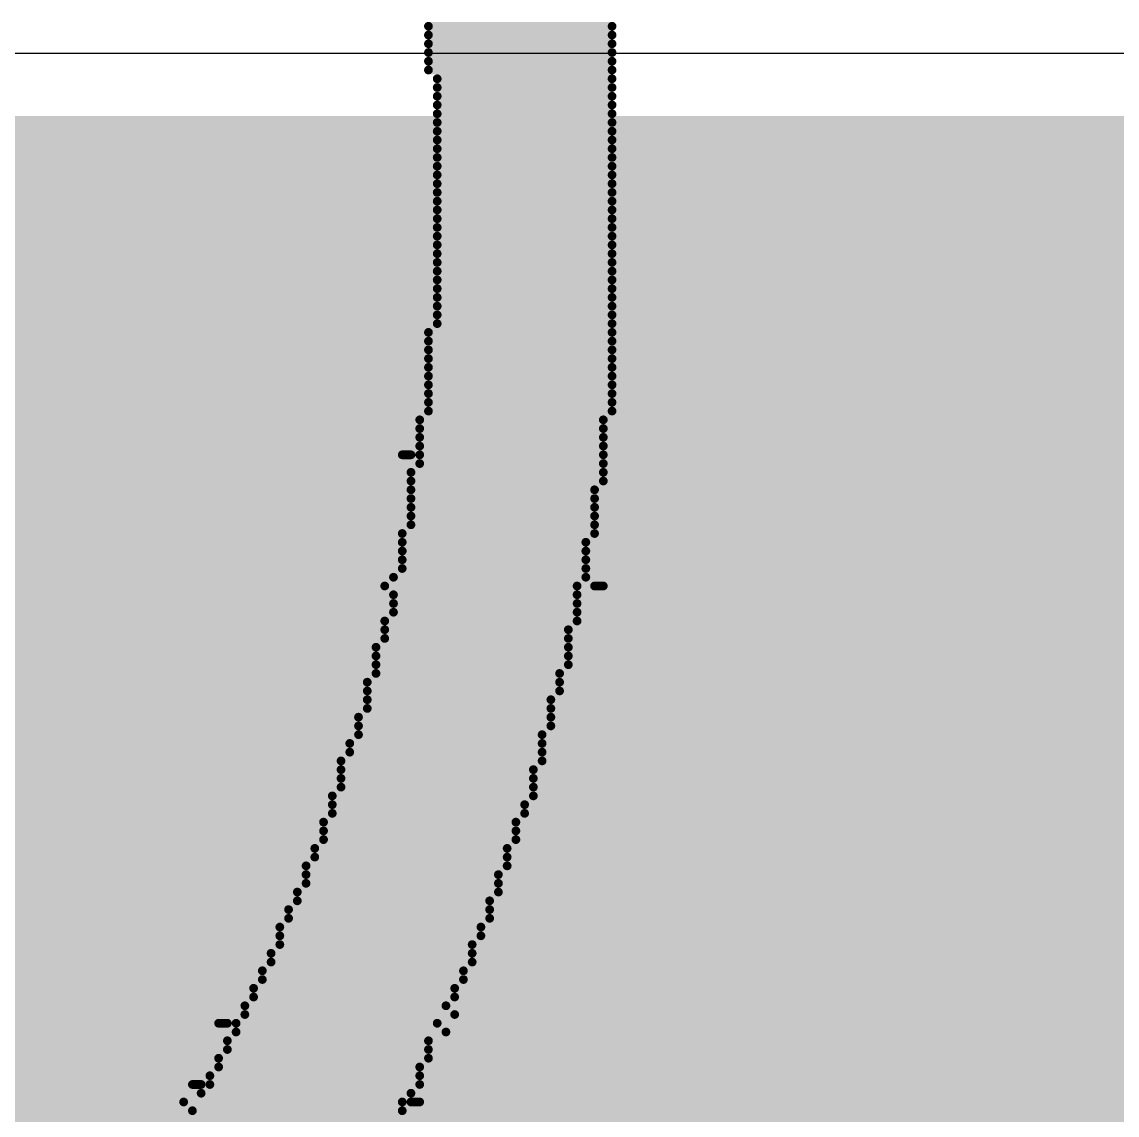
# Model space of a CAD drawing. Header units: inches. Extents: x -5 to 433, y -20 to 71.
# Drawn here: x 24.484 to 27.666, y 51.708 to 54.883 of the extents above; entities that cross this region are included whole.
import ezdxf

# ---------------------------------------------------------------- set-up
doc = ezdxf.new("R2010")
doc.units = ezdxf.units.IN
doc.layers.add('Bottom Overlay', color=54, linetype='Continuous')
doc.layers.add('Top Layer', color=1, linetype='Continuous')

msp = doc.modelspace()

# ---------------------------------------------------------------- hatches: boundary and pattern name
at = {"layer": 'Top Layer'}
for points in [[(24.1058, 54.61), (24.1058, 53.4162), (64.5414, 53.4162), (64.5414, 54.61)], [(24.1554, 38.5064), (29.1842, 38.5064), (29.1842, 54.4576), (24.1554, 54.4576)], [(24.1059, 10.3124), (26.7462, 10.3124), (26.7462, 54.0655), (24.1059, 54.0655)]]:
    msp.add_hatch(color=1, dxfattribs=at).paths.add_polyline_path(points)

# ---------------------------------------------------------------- linework, layer by layer
at = {"layer": 'Bottom Overlay'}
for points in [[(25.6654, 54.8704, 0.0254, 0.0254, 0), (26.1988, 54.8704, 0.0254, 0.0254, 0)], [(25.6654, 54.845, 0.0254, 0.0254, 0), (26.1988, 54.845, 0.0254, 0.0254, 0)], [(25.6654, 54.8196, 0.0254, 0.0254, 0), (26.1988, 54.8196, 0.0254, 0.0254, 0)], [(25.6654, 54.7942, 0.0254, 0.0254, 0), (26.1988, 54.7942, 0.0254, 0.0254, 0)], [(25.6654, 54.7688, 0.0254, 0.0254, 0), (26.1988, 54.7688, 0.0254, 0.0254, 0)], [(25.6654, 54.7434, 0.0254, 0.0254, 0), (26.1988, 54.7434, 0.0254, 0.0254, 0)], [(25.6908, 54.718, 0.0254, 0.0254, 0), (26.1988, 54.718, 0.0254, 0.0254, 0)], [(25.6908, 54.6926, 0.0254, 0.0254, 0), (26.1988, 54.6926, 0.0254, 0.0254, 0)], [(25.6908, 54.6672, 0.0254, 0.0254, 0), (26.1988, 54.6672, 0.0254, 0.0254, 0)], [(25.6908, 54.6418, 0.0254, 0.0254, 0), (26.1988, 54.6418, 0.0254, 0.0254, 0)], [(25.6908, 54.6164, 0.0254, 0.0254, 0), (26.1988, 54.6164, 0.0254, 0.0254, 0)], [(25.6908, 54.591, 0.0254, 0.0254, 0), (26.1988, 54.591, 0.0254, 0.0254, 0)], [(25.6908, 54.5656, 0.0254, 0.0254, 0), (26.1988, 54.5656, 0.0254, 0.0254, 0)], [(25.6908, 54.5402, 0.0254, 0.0254, 0), (26.1988, 54.5402, 0.0254, 0.0254, 0)], [(25.6908, 54.5148, 0.0254, 0.0254, 0), (26.1988, 54.5148, 0.0254, 0.0254, 0)], [(25.6908, 54.4894, 0.0254, 0.0254, 0), (26.1988, 54.4894, 0.0254, 0.0254, 0)], [(25.6908, 54.464, 0.0254, 0.0254, 0), (26.1988, 54.464, 0.0254, 0.0254, 0)], [(25.6908, 54.4386, 0.0254, 0.0254, 0), (26.1988, 54.4386, 0.0254, 0.0254, 0)], [(25.6908, 54.4132, 0.0254, 0.0254, 0), (26.1988, 54.4132, 0.0254, 0.0254, 0)], [(25.6908, 54.3878, 0.0254, 0.0254, 0), (26.1988, 54.3878, 0.0254, 0.0254, 0)], [(25.6908, 54.3624, 0.0254, 0.0254, 0), (26.1988, 54.3624, 0.0254, 0.0254, 0)], [(25.6908, 54.337, 0.0254, 0.0254, 0), (26.1988, 54.337, 0.0254, 0.0254, 0)], [(25.6908, 54.3116, 0.0254, 0.0254, 0), (26.1988, 54.3116, 0.0254, 0.0254, 0)], [(25.6908, 54.2862, 0.0254, 0.0254, 0), (26.1988, 54.2862, 0.0254, 0.0254, 0)], [(25.6908, 54.2608, 0.0254, 0.0254, 0), (26.1988, 54.2608, 0.0254, 0.0254, 0)], [(25.6908, 54.2354, 0.0254, 0.0254, 0), (26.1988, 54.2354, 0.0254, 0.0254, 0)], [(25.6908, 54.21, 0.0254, 0.0254, 0), (26.1988, 54.21, 0.0254, 0.0254, 0)], [(25.6908, 54.1846, 0.0254, 0.0254, 0), (26.1988, 54.1846, 0.0254, 0.0254, 0)], [(25.6908, 54.1592, 0.0254, 0.0254, 0), (26.1988, 54.1592, 0.0254, 0.0254, 0)], [(25.6908, 54.1338, 0.0254, 0.0254, 0), (26.1988, 54.1338, 0.0254, 0.0254, 0)], [(25.6908, 54.1084, 0.0254, 0.0254, 0), (26.1988, 54.1084, 0.0254, 0.0254, 0)], [(25.6908, 54.083, 0.0254, 0.0254, 0), (26.1988, 54.083, 0.0254, 0.0254, 0)], [(25.6908, 54.0576, 0.0254, 0.0254, 0), (26.1988, 54.0576, 0.0254, 0.0254, 0)], [(25.6908, 54.0322, 0.0254, 0.0254, 0), (26.1988, 54.0322, 0.0254, 0.0254, 0)], [(25.6654, 53.9814, 0.0254, 0.0254, 0), (26.1988, 53.9814, 0.0254, 0.0254, 0)], [(25.6908, 54.0068, 0.0254, 0.0254, 0), (26.1988, 54.0068, 0.0254, 0.0254, 0)], [(25.6654, 53.956, 0.0254, 0.0254, 0), (26.1988, 53.956, 0.0254, 0.0254, 0)], [(25.6654, 53.9306, 0.0254, 0.0254, 0), (26.1988, 53.9306, 0.0254, 0.0254, 0)], [(25.6654, 53.9052, 0.0254, 0.0254, 0), (26.1988, 53.9052, 0.0254, 0.0254, 0)], [(25.6654, 53.8798, 0.0254, 0.0254, 0), (26.1988, 53.8798, 0.0254, 0.0254, 0)], [(25.6654, 53.8544, 0.0254, 0.0254, 0), (26.1988, 53.8544, 0.0254, 0.0254, 0)], [(25.6654, 53.829, 0.0254, 0.0254, 0), (26.1988, 53.829, 0.0254, 0.0254, 0)], [(25.6654, 53.8036, 0.0254, 0.0254, 0), (26.1988, 53.8036, 0.0254, 0.0254, 0)], [(25.6654, 53.7782, 0.0254, 0.0254, 0), (26.1988, 53.7782, 0.0254, 0.0254, 0)], [(25.64, 53.7274, 0.0254, 0.0254, 0), (26.1734, 53.7274, 0.0254, 0.0254, 0)], [(25.6654, 53.7528, 0.0254, 0.0254, 0), (26.1988, 53.7528, 0.0254, 0.0254, 0)], [(25.64, 53.702, 0.0254, 0.0254, 0), (26.1734, 53.702, 0.0254, 0.0254, 0)], [(25.64, 53.6766, 0.0254, 0.0254, 0), (26.1734, 53.6766, 0.0254, 0.0254, 0)], [(25.64, 53.6512, 0.0254, 0.0254, 0), (26.1734, 53.6512, 0.0254, 0.0254, 0)], [(25.5892, 53.6258, 0.0254, 0.0254, 0), (25.6146, 53.6258, 0.0254, 0.0254, 0)], [(25.64, 53.6258, 0.0254, 0.0254, 0), (26.1734, 53.6258, 0.0254, 0.0254, 0)], [(25.64, 53.6004, 0.0254, 0.0254, 0), (26.1734, 53.6004, 0.0254, 0.0254, 0)], [(25.6146, 53.575, 0.0254, 0.0254, 0), (26.1734, 53.575, 0.0254, 0.0254, 0)], [(25.6146, 53.5496, 0.0254, 0.0254, 0), (26.1734, 53.5496, 0.0254, 0.0254, 0)], [(25.6146, 53.5242, 0.0254, 0.0254, 0), (26.148, 53.5242, 0.0254, 0.0254, 0)], [(25.6146, 53.4988, 0.0254, 0.0254, 0), (26.148, 53.4988, 0.0254, 0.0254, 0)], [(25.6146, 53.4734, 0.0254, 0.0254, 0), (26.148, 53.4734, 0.0254, 0.0254, 0)], [(25.6146, 53.448, 0.0254, 0.0254, 0), (26.148, 53.448, 0.0254, 0.0254, 0)], [(25.6146, 53.4226, 0.0254, 0.0254, 0), (26.148, 53.4226, 0.0254, 0.0254, 0)], [(25.5892, 53.3972, 0.0254, 0.0254, 0), (26.148, 53.3972, 0.0254, 0.0254, 0)], [(25.5892, 53.3718, 0.0254, 0.0254, 0), (26.1226, 53.3718, 0.0254, 0.0254, 0)], [(25.5892, 53.3464, 0.0254, 0.0254, 0), (26.1226, 53.3464, 0.0254, 0.0254, 0)], [(25.5892, 53.321, 0.0254, 0.0254, 0), (26.1226, 53.321, 0.0254, 0.0254, 0)], [(25.5892, 53.2956, 0.0254, 0.0254, 0), (26.1226, 53.2956, 0.0254, 0.0254, 0)], [(25.5638, 53.2702, 0.0254, 0.0254, 0), (26.1226, 53.2702, 0.0254, 0.0254, 0)], [(25.5384, 53.2448, 0.0254, 0.0254, 0), (26.0972, 53.2448, 0.0254, 0.0254, 0)], [(25.5638, 53.2194, 0.0254, 0.0254, 0), (26.0972, 53.2194, 0.0254, 0.0254, 0)], [(26.148, 53.2448, 0.0254, 0.0254, 0), (26.1734, 53.2448, 0.0254, 0.0254, 0)], [(25.5638, 53.194, 0.0254, 0.0254, 0), (26.0972, 53.194, 0.0254, 0.0254, 0)], [(25.5638, 53.1686, 0.0254, 0.0254, 0), (26.0972, 53.1686, 0.0254, 0.0254, 0)], [(25.5384, 53.1432, 0.0254, 0.0254, 0), (26.0972, 53.1432, 0.0254, 0.0254, 0)], [(25.5384, 53.1178, 0.0254, 0.0254, 0), (26.0718, 53.1178, 0.0254, 0.0254, 0)], [(25.5384, 53.0924, 0.0254, 0.0254, 0), (26.0718, 53.0924, 0.0254, 0.0254, 0)], [(25.513, 53.067, 0.0254, 0.0254, 0), (26.0718, 53.067, 0.0254, 0.0254, 0)], [(25.513, 53.0416, 0.0254, 0.0254, 0), (26.0718, 53.0416, 0.0254, 0.0254, 0)], [(25.513, 53.0162, 0.0254, 0.0254, 0), (26.0718, 53.0162, 0.0254, 0.0254, 0)], [(25.4876, 52.9654, 0.0254, 0.0254, 0), (26.0464, 52.9654, 0.0254, 0.0254, 0)], [(25.513, 52.9908, 0.0254, 0.0254, 0), (26.0464, 52.9908, 0.0254, 0.0254, 0)], [(25.4876, 52.94, 0.0254, 0.0254, 0), (26.0464, 52.94, 0.0254, 0.0254, 0)], [(25.4876, 52.9146, 0.0254, 0.0254, 0), (26.021, 52.9146, 0.0254, 0.0254, 0)], [(25.4876, 52.8892, 0.0254, 0.0254, 0), (26.021, 52.8892, 0.0254, 0.0254, 0)], [(25.4622, 52.8638, 0.0254, 0.0254, 0), (26.021, 52.8638, 0.0254, 0.0254, 0)], [(25.4622, 52.8384, 0.0254, 0.0254, 0), (26.021, 52.8384, 0.0254, 0.0254, 0)], [(25.4622, 52.813, 0.0254, 0.0254, 0), (25.9956, 52.813, 0.0254, 0.0254, 0)], [(25.4368, 52.7876, 0.0254, 0.0254, 0), (25.9956, 52.7876, 0.0254, 0.0254, 0)], [(25.4368, 52.7622, 0.0254, 0.0254, 0), (25.9956, 52.7622, 0.0254, 0.0254, 0)], [(25.4114, 52.7368, 0.0254, 0.0254, 0), (25.9956, 52.7368, 0.0254, 0.0254, 0)], [(25.4114, 52.7114, 0.0254, 0.0254, 0), (25.9702, 52.7114, 0.0254, 0.0254, 0)], [(25.4114, 52.686, 0.0254, 0.0254, 0), (25.9702, 52.686, 0.0254, 0.0254, 0)], [(25.4114, 52.6606, 0.0254, 0.0254, 0), (25.9702, 52.6606, 0.0254, 0.0254, 0)], [(25.386, 52.6352, 0.0254, 0.0254, 0), (25.9702, 52.6352, 0.0254, 0.0254, 0)], [(25.386, 52.6098, 0.0254, 0.0254, 0), (25.9448, 52.6098, 0.0254, 0.0254, 0)], [(25.386, 52.5844, 0.0254, 0.0254, 0), (25.9448, 52.5844, 0.0254, 0.0254, 0)], [(25.3606, 52.559, 0.0254, 0.0254, 0), (25.9194, 52.559, 0.0254, 0.0254, 0)], [(25.3606, 52.5336, 0.0254, 0.0254, 0), (25.9194, 52.5336, 0.0254, 0.0254, 0)], [(25.3606, 52.5082, 0.0254, 0.0254, 0), (25.9194, 52.5082, 0.0254, 0.0254, 0)], [(25.3352, 52.4828, 0.0254, 0.0254, 0), (25.894, 52.4828, 0.0254, 0.0254, 0)], [(25.3352, 52.4574, 0.0254, 0.0254, 0), (25.894, 52.4574, 0.0254, 0.0254, 0)], [(25.3098, 52.432, 0.0254, 0.0254, 0), (25.894, 52.432, 0.0254, 0.0254, 0)], [(25.3098, 52.4066, 0.0254, 0.0254, 0), (25.8686, 52.4066, 0.0254, 0.0254, 0)], [(25.3098, 52.3812, 0.0254, 0.0254, 0), (25.8686, 52.3812, 0.0254, 0.0254, 0)], [(25.2844, 52.3558, 0.0254, 0.0254, 0), (25.8686, 52.3558, 0.0254, 0.0254, 0)], [(25.2844, 52.3304, 0.0254, 0.0254, 0), (25.8432, 52.3304, 0.0254, 0.0254, 0)], [(25.259, 52.305, 0.0254, 0.0254, 0), (25.8432, 52.305, 0.0254, 0.0254, 0)], [(25.259, 52.2796, 0.0254, 0.0254, 0), (25.8432, 52.2796, 0.0254, 0.0254, 0)], [(25.2336, 52.2542, 0.0254, 0.0254, 0), (25.8178, 52.2542, 0.0254, 0.0254, 0)], [(25.2336, 52.2288, 0.0254, 0.0254, 0), (25.8178, 52.2288, 0.0254, 0.0254, 0)], [(25.2336, 52.2034, 0.0254, 0.0254, 0), (25.7924, 52.2034, 0.0254, 0.0254, 0)], [(25.2082, 52.178, 0.0254, 0.0254, 0), (25.7924, 52.178, 0.0254, 0.0254, 0)], [(25.2082, 52.1526, 0.0254, 0.0254, 0), (25.7924, 52.1526, 0.0254, 0.0254, 0)], [(25.1828, 52.1272, 0.0254, 0.0254, 0), (25.767, 52.1272, 0.0254, 0.0254, 0)], [(25.1574, 52.0764, 0.0254, 0.0254, 0), (25.7416, 52.0764, 0.0254, 0.0254, 0)], [(25.1828, 52.1018, 0.0254, 0.0254, 0), (25.767, 52.1018, 0.0254, 0.0254, 0)], [(25.1574, 52.051, 0.0254, 0.0254, 0), (25.7416, 52.051, 0.0254, 0.0254, 0)], [(25.132, 52.0256, 0.0254, 0.0254, 0), (25.7162, 52.0256, 0.0254, 0.0254, 0)], [(25.132, 52.0002, 0.0254, 0.0254, 0), (25.7416, 52.0002, 0.0254, 0.0254, 0)], [(25.0558, 51.9748, 0.0254, 0.0254, 0), (25.0812, 51.9748, 0.0254, 0.0254, 0)], [(25.1066, 51.9748, 0.0254, 0.0254, 0), (25.6908, 51.9748, 0.0254, 0.0254, 0)], [(25.1066, 51.9494, 0.0254, 0.0254, 0), (25.7162, 51.9494, 0.0254, 0.0254, 0)], [(25.0812, 51.924, 0.0254, 0.0254, 0), (25.6654, 51.924, 0.0254, 0.0254, 0)], [(25.0812, 51.8986, 0.0254, 0.0254, 0), (25.6654, 51.8986, 0.0254, 0.0254, 0)], [(25.0558, 51.8732, 0.0254, 0.0254, 0), (25.6654, 51.8732, 0.0254, 0.0254, 0)], [(25.0304, 51.8224, 0.0254, 0.0254, 0), (25.64, 51.8224, 0.0254, 0.0254, 0)], [(25.0558, 51.8478, 0.0254, 0.0254, 0), (25.64, 51.8478, 0.0254, 0.0254, 0)], [(24.9796, 51.797, 0.0254, 0.0254, 0), (25.005, 51.797, 0.0254, 0.0254, 0)], [(25.0304, 51.797, 0.0254, 0.0254, 0), (25.64, 51.797, 0.0254, 0.0254, 0)], [(25.005, 51.7716, 0.0254, 0.0254, 0), (25.6146, 51.7716, 0.0254, 0.0254, 0)], [(24.9542, 51.7462, 0.0254, 0.0254, 0), (25.5892, 51.7462, 0.0254, 0.0254, 0)], [(25.6146, 51.7462, 0.0254, 0.0254, 0), (25.64, 51.7462, 0.0254, 0.0254, 0)], [(24.9796, 51.7208, 0.0254, 0.0254, 0), (25.5892, 51.7208, 0.0254, 0.0254, 0)]]:
    msp.add_lwpolyline(points, format="xyseb", dxfattribs=at)
for points in [[(25.6591, 54.8704, 0.0127, 0.0127, 1), (25.6718, 54.8704, 0.0127, 0.0127, 1)], [(25.6591, 54.845, 0.0127, 0.0127, 1), (25.6718, 54.845, 0.0127, 0.0127, 1)], [(26.1925, 54.8704, 0.0127, 0.0127, 1), (26.2052, 54.8704, 0.0127, 0.0127, 1)], [(26.1925, 54.845, 0.0127, 0.0127, 1), (26.2052, 54.845, 0.0127, 0.0127, 1)], [(25.6591, 54.8196, 0.0127, 0.0127, 1), (25.6718, 54.8196, 0.0127, 0.0127, 1)], [(26.1925, 54.8196, 0.0127, 0.0127, 1), (26.2052, 54.8196, 0.0127, 0.0127, 1)], [(25.6591, 54.7942, 0.0127, 0.0127, 1), (25.6718, 54.7942, 0.0127, 0.0127, 1)], [(26.1925, 54.7942, 0.0127, 0.0127, 1), (26.2052, 54.7942, 0.0127, 0.0127, 1)], [(25.6591, 54.7688, 0.0127, 0.0127, 1), (25.6718, 54.7688, 0.0127, 0.0127, 1)], [(26.1925, 54.7688, 0.0127, 0.0127, 1), (26.2052, 54.7688, 0.0127, 0.0127, 1)], [(25.6591, 54.7434, 0.0127, 0.0127, 1), (25.6718, 54.7434, 0.0127, 0.0127, 1)], [(25.6845, 54.718, 0.0127, 0.0127, 1), (25.6972, 54.718, 0.0127, 0.0127, 1)], [(26.1925, 54.7434, 0.0127, 0.0127, 1), (26.2052, 54.7434, 0.0127, 0.0127, 1)], [(26.1925, 54.718, 0.0127, 0.0127, 1), (26.2052, 54.718, 0.0127, 0.0127, 1)], [(25.6845, 54.6926, 0.0127, 0.0127, 1), (25.6972, 54.6926, 0.0127, 0.0127, 1)], [(26.1925, 54.6926, 0.0127, 0.0127, 1), (26.2052, 54.6926, 0.0127, 0.0127, 1)], [(25.6845, 54.6672, 0.0127, 0.0127, 1), (25.6972, 54.6672, 0.0127, 0.0127, 1)], [(26.1925, 54.6672, 0.0127, 0.0127, 1), (26.2052, 54.6672, 0.0127, 0.0127, 1)], [(25.6845, 54.6418, 0.0127, 0.0127, 1), (25.6972, 54.6418, 0.0127, 0.0127, 1)], [(26.1925, 54.6418, 0.0127, 0.0127, 1), (26.2052, 54.6418, 0.0127, 0.0127, 1)], [(25.6845, 54.6164, 0.0127, 0.0127, 1), (25.6972, 54.6164, 0.0127, 0.0127, 1)], [(25.6845, 54.591, 0.0127, 0.0127, 1), (25.6972, 54.591, 0.0127, 0.0127, 1)], [(26.1925, 54.6164, 0.0127, 0.0127, 1), (26.2052, 54.6164, 0.0127, 0.0127, 1)], [(26.1925, 54.591, 0.0127, 0.0127, 1), (26.2052, 54.591, 0.0127, 0.0127, 1)], [(25.6845, 54.5656, 0.0127, 0.0127, 1), (25.6972, 54.5656, 0.0127, 0.0127, 1)], [(26.1925, 54.5656, 0.0127, 0.0127, 1), (26.2052, 54.5656, 0.0127, 0.0127, 1)], [(25.6845, 54.5402, 0.0127, 0.0127, 1), (25.6972, 54.5402, 0.0127, 0.0127, 1)], [(26.1925, 54.5402, 0.0127, 0.0127, 1), (26.2052, 54.5402, 0.0127, 0.0127, 1)], [(25.6845, 54.5148, 0.0127, 0.0127, 1), (25.6972, 54.5148, 0.0127, 0.0127, 1)], [(26.1925, 54.5148, 0.0127, 0.0127, 1), (26.2052, 54.5148, 0.0127, 0.0127, 1)], [(25.6845, 54.4894, 0.0127, 0.0127, 1), (25.6972, 54.4894, 0.0127, 0.0127, 1)], [(25.6845, 54.464, 0.0127, 0.0127, 1), (25.6972, 54.464, 0.0127, 0.0127, 1)], [(26.1925, 54.4894, 0.0127, 0.0127, 1), (26.2052, 54.4894, 0.0127, 0.0127, 1)], [(26.1925, 54.464, 0.0127, 0.0127, 1), (26.2052, 54.464, 0.0127, 0.0127, 1)], [(25.6845, 54.4386, 0.0127, 0.0127, 1), (25.6972, 54.4386, 0.0127, 0.0127, 1)], [(26.1925, 54.4386, 0.0127, 0.0127, 1), (26.2052, 54.4386, 0.0127, 0.0127, 1)], [(25.6845, 54.4132, 0.0127, 0.0127, 1), (25.6972, 54.4132, 0.0127, 0.0127, 1)], [(26.1925, 54.4132, 0.0127, 0.0127, 1), (26.2052, 54.4132, 0.0127, 0.0127, 1)], [(25.6845, 54.3878, 0.0127, 0.0127, 1), (25.6972, 54.3878, 0.0127, 0.0127, 1)], [(26.1925, 54.3878, 0.0127, 0.0127, 1), (26.2052, 54.3878, 0.0127, 0.0127, 1)], [(25.6845, 54.3624, 0.0127, 0.0127, 1), (25.6972, 54.3624, 0.0127, 0.0127, 1)], [(25.6845, 54.337, 0.0127, 0.0127, 1), (25.6972, 54.337, 0.0127, 0.0127, 1)], [(26.1925, 54.3624, 0.0127, 0.0127, 1), (26.2052, 54.3624, 0.0127, 0.0127, 1)], [(26.1925, 54.337, 0.0127, 0.0127, 1), (26.2052, 54.337, 0.0127, 0.0127, 1)], [(25.6845, 54.3116, 0.0127, 0.0127, 1), (25.6972, 54.3116, 0.0127, 0.0127, 1)], [(26.1925, 54.3116, 0.0127, 0.0127, 1), (26.2052, 54.3116, 0.0127, 0.0127, 1)], [(25.6845, 54.2862, 0.0127, 0.0127, 1), (25.6972, 54.2862, 0.0127, 0.0127, 1)], [(26.1925, 54.2862, 0.0127, 0.0127, 1), (26.2052, 54.2862, 0.0127, 0.0127, 1)], [(25.6845, 54.2608, 0.0127, 0.0127, 1), (25.6972, 54.2608, 0.0127, 0.0127, 1)], [(25.6845, 54.2354, 0.0127, 0.0127, 1), (25.6972, 54.2354, 0.0127, 0.0127, 1)], [(26.1925, 54.2608, 0.0127, 0.0127, 1), (26.2052, 54.2608, 0.0127, 0.0127, 1)], [(26.1925, 54.2354, 0.0127, 0.0127, 1), (26.2052, 54.2354, 0.0127, 0.0127, 1)], [(25.6845, 54.21, 0.0127, 0.0127, 1), (25.6972, 54.21, 0.0127, 0.0127, 1)], [(26.1925, 54.21, 0.0127, 0.0127, 1), (26.2052, 54.21, 0.0127, 0.0127, 1)], [(25.6845, 54.1846, 0.0127, 0.0127, 1), (25.6972, 54.1846, 0.0127, 0.0127, 1)], [(26.1925, 54.1846, 0.0127, 0.0127, 1), (26.2052, 54.1846, 0.0127, 0.0127, 1)], [(25.6845, 54.1592, 0.0127, 0.0127, 1), (25.6972, 54.1592, 0.0127, 0.0127, 1)], [(26.1925, 54.1592, 0.0127, 0.0127, 1), (26.2052, 54.1592, 0.0127, 0.0127, 1)], [(25.6845, 54.1338, 0.0127, 0.0127, 1), (25.6972, 54.1338, 0.0127, 0.0127, 1)], [(25.6845, 54.1084, 0.0127, 0.0127, 1), (25.6972, 54.1084, 0.0127, 0.0127, 1)], [(26.1925, 54.1338, 0.0127, 0.0127, 1), (26.2052, 54.1338, 0.0127, 0.0127, 1)], [(26.1925, 54.1084, 0.0127, 0.0127, 1), (26.2052, 54.1084, 0.0127, 0.0127, 1)], [(25.6845, 54.083, 0.0127, 0.0127, 1), (25.6972, 54.083, 0.0127, 0.0127, 1)], [(26.1925, 54.083, 0.0127, 0.0127, 1), (26.2052, 54.083, 0.0127, 0.0127, 1)], [(25.6845, 54.0576, 0.0127, 0.0127, 1), (25.6972, 54.0576, 0.0127, 0.0127, 1)], [(26.1925, 54.0576, 0.0127, 0.0127, 1), (26.2052, 54.0576, 0.0127, 0.0127, 1)], [(25.6845, 54.0322, 0.0127, 0.0127, 1), (25.6972, 54.0322, 0.0127, 0.0127, 1)], [(26.1925, 54.0322, 0.0127, 0.0127, 1), (26.2052, 54.0322, 0.0127, 0.0127, 1)], [(25.6591, 53.9814, 0.0127, 0.0127, 1), (25.6718, 53.9814, 0.0127, 0.0127, 1)], [(25.6845, 54.0068, 0.0127, 0.0127, 1), (25.6972, 54.0068, 0.0127, 0.0127, 1)], [(26.1925, 54.0068, 0.0127, 0.0127, 1), (26.2052, 54.0068, 0.0127, 0.0127, 1)], [(26.1925, 53.9814, 0.0127, 0.0127, 1), (26.2052, 53.9814, 0.0127, 0.0127, 1)], [(25.6591, 53.956, 0.0127, 0.0127, 1), (25.6718, 53.956, 0.0127, 0.0127, 1)], [(26.1925, 53.956, 0.0127, 0.0127, 1), (26.2052, 53.956, 0.0127, 0.0127, 1)], [(25.6591, 53.9306, 0.0127, 0.0127, 1), (25.6718, 53.9306, 0.0127, 0.0127, 1)], [(26.1925, 53.9306, 0.0127, 0.0127, 1), (26.2052, 53.9306, 0.0127, 0.0127, 1)], [(25.6591, 53.9052, 0.0127, 0.0127, 1), (25.6718, 53.9052, 0.0127, 0.0127, 1)], [(26.1925, 53.9052, 0.0127, 0.0127, 1), (26.2052, 53.9052, 0.0127, 0.0127, 1)], [(25.6591, 53.8798, 0.0127, 0.0127, 1), (25.6718, 53.8798, 0.0127, 0.0127, 1)], [(25.6591, 53.8544, 0.0127, 0.0127, 1), (25.6718, 53.8544, 0.0127, 0.0127, 1)], [(26.1925, 53.8798, 0.0127, 0.0127, 1), (26.2052, 53.8798, 0.0127, 0.0127, 1)], [(26.1925, 53.8544, 0.0127, 0.0127, 1), (26.2052, 53.8544, 0.0127, 0.0127, 1)], [(25.6591, 53.829, 0.0127, 0.0127, 1), (25.6718, 53.829, 0.0127, 0.0127, 1)], [(26.1925, 53.829, 0.0127, 0.0127, 1), (26.2052, 53.829, 0.0127, 0.0127, 1)], [(25.6591, 53.8036, 0.0127, 0.0127, 1), (25.6718, 53.8036, 0.0127, 0.0127, 1)], [(26.1925, 53.8036, 0.0127, 0.0127, 1), (26.2052, 53.8036, 0.0127, 0.0127, 1)], [(25.6591, 53.7782, 0.0127, 0.0127, 1), (25.6718, 53.7782, 0.0127, 0.0127, 1)], [(26.1925, 53.7782, 0.0127, 0.0127, 1), (26.2052, 53.7782, 0.0127, 0.0127, 1)], [(25.6337, 53.7274, 0.0127, 0.0127, 1), (25.6464, 53.7274, 0.0127, 0.0127, 1)], [(25.6591, 53.7528, 0.0127, 0.0127, 1), (25.6718, 53.7528, 0.0127, 0.0127, 1)], [(26.1671, 53.7274, 0.0127, 0.0127, 1), (26.1798, 53.7274, 0.0127, 0.0127, 1)], [(26.1925, 53.7528, 0.0127, 0.0127, 1), (26.2052, 53.7528, 0.0127, 0.0127, 1)], [(25.6337, 53.702, 0.0127, 0.0127, 1), (25.6464, 53.702, 0.0127, 0.0127, 1)], [(26.1671, 53.702, 0.0127, 0.0127, 1), (26.1798, 53.702, 0.0127, 0.0127, 1)], [(25.6337, 53.6766, 0.0127, 0.0127, 1), (25.6464, 53.6766, 0.0127, 0.0127, 1)], [(26.1671, 53.6766, 0.0127, 0.0127, 1), (26.1798, 53.6766, 0.0127, 0.0127, 1)], [(25.6337, 53.6512, 0.0127, 0.0127, 1), (25.6464, 53.6512, 0.0127, 0.0127, 1)], [(26.1671, 53.6512, 0.0127, 0.0127, 1), (26.1798, 53.6512, 0.0127, 0.0127, 1)], [(25.5829, 53.6258, 0.0127, 0.0127, 1), (25.5956, 53.6258, 0.0127, 0.0127, 1)], [(25.6083, 53.6258, 0.0127, 0.0127, 1), (25.621, 53.6258, 0.0127, 0.0127, 1)], [(25.6337, 53.6258, 0.0127, 0.0127, 1), (25.6464, 53.6258, 0.0127, 0.0127, 1)], [(25.6337, 53.6004, 0.0127, 0.0127, 1), (25.6464, 53.6004, 0.0127, 0.0127, 1)], [(26.1671, 53.6258, 0.0127, 0.0127, 1), (26.1798, 53.6258, 0.0127, 0.0127, 1)], [(26.1671, 53.6004, 0.0127, 0.0127, 1), (26.1798, 53.6004, 0.0127, 0.0127, 1)], [(25.6083, 53.575, 0.0127, 0.0127, 1), (25.621, 53.575, 0.0127, 0.0127, 1)], [(26.1671, 53.575, 0.0127, 0.0127, 1), (26.1798, 53.575, 0.0127, 0.0127, 1)], [(25.6083, 53.5496, 0.0127, 0.0127, 1), (25.621, 53.5496, 0.0127, 0.0127, 1)], [(26.1671, 53.5496, 0.0127, 0.0127, 1), (26.1798, 53.5496, 0.0127, 0.0127, 1)], [(25.6083, 53.5242, 0.0127, 0.0127, 1), (25.621, 53.5242, 0.0127, 0.0127, 1)], [(26.1417, 53.5242, 0.0127, 0.0127, 1), (26.1544, 53.5242, 0.0127, 0.0127, 1)], [(25.6083, 53.4988, 0.0127, 0.0127, 1), (25.621, 53.4988, 0.0127, 0.0127, 1)], [(25.6083, 53.4734, 0.0127, 0.0127, 1), (25.621, 53.4734, 0.0127, 0.0127, 1)], [(26.1417, 53.4988, 0.0127, 0.0127, 1), (26.1544, 53.4988, 0.0127, 0.0127, 1)], [(26.1417, 53.4734, 0.0127, 0.0127, 1), (26.1544, 53.4734, 0.0127, 0.0127, 1)], [(25.6083, 53.448, 0.0127, 0.0127, 1), (25.621, 53.448, 0.0127, 0.0127, 1)], [(26.1417, 53.448, 0.0127, 0.0127, 1), (26.1544, 53.448, 0.0127, 0.0127, 1)], [(25.6083, 53.4226, 0.0127, 0.0127, 1), (25.621, 53.4226, 0.0127, 0.0127, 1)], [(26.1417, 53.4226, 0.0127, 0.0127, 1), (26.1544, 53.4226, 0.0127, 0.0127, 1)], [(25.5829, 53.3972, 0.0127, 0.0127, 1), (25.5956, 53.3972, 0.0127, 0.0127, 1)], [(26.1417, 53.3972, 0.0127, 0.0127, 1), (26.1544, 53.3972, 0.0127, 0.0127, 1)], [(25.5829, 53.3718, 0.0127, 0.0127, 1), (25.5956, 53.3718, 0.0127, 0.0127, 1)], [(25.5829, 53.3464, 0.0127, 0.0127, 1), (25.5956, 53.3464, 0.0127, 0.0127, 1)], [(26.1163, 53.3718, 0.0127, 0.0127, 1), (26.129, 53.3718, 0.0127, 0.0127, 1)], [(26.1163, 53.3464, 0.0127, 0.0127, 1), (26.129, 53.3464, 0.0127, 0.0127, 1)], [(25.5829, 53.321, 0.0127, 0.0127, 1), (25.5956, 53.321, 0.0127, 0.0127, 1)], [(26.1163, 53.321, 0.0127, 0.0127, 1), (26.129, 53.321, 0.0127, 0.0127, 1)], [(25.5829, 53.2956, 0.0127, 0.0127, 1), (25.5956, 53.2956, 0.0127, 0.0127, 1)], [(26.1163, 53.2956, 0.0127, 0.0127, 1), (26.129, 53.2956, 0.0127, 0.0127, 1)], [(25.5575, 53.2702, 0.0127, 0.0127, 1), (25.5702, 53.2702, 0.0127, 0.0127, 1)], [(26.1163, 53.2702, 0.0127, 0.0127, 1), (26.129, 53.2702, 0.0127, 0.0127, 1)], [(25.5321, 53.2448, 0.0127, 0.0127, 1), (25.5448, 53.2448, 0.0127, 0.0127, 1)], [(25.5575, 53.2194, 0.0127, 0.0127, 1), (25.5702, 53.2194, 0.0127, 0.0127, 1)], [(26.0909, 53.2448, 0.0127, 0.0127, 1), (26.1036, 53.2448, 0.0127, 0.0127, 1)], [(26.0909, 53.2194, 0.0127, 0.0127, 1), (26.1036, 53.2194, 0.0127, 0.0127, 1)], [(26.1417, 53.2448, 0.0127, 0.0127, 1), (26.1544, 53.2448, 0.0127, 0.0127, 1)], [(26.1671, 53.2448, 0.0127, 0.0127, 1), (26.1798, 53.2448, 0.0127, 0.0127, 1)], [(25.5575, 53.194, 0.0127, 0.0127, 1), (25.5702, 53.194, 0.0127, 0.0127, 1)], [(26.0909, 53.194, 0.0127, 0.0127, 1), (26.1036, 53.194, 0.0127, 0.0127, 1)], [(25.5575, 53.1686, 0.0127, 0.0127, 1), (25.5702, 53.1686, 0.0127, 0.0127, 1)], [(26.0909, 53.1686, 0.0127, 0.0127, 1), (26.1036, 53.1686, 0.0127, 0.0127, 1)], [(25.5321, 53.1432, 0.0127, 0.0127, 1), (25.5448, 53.1432, 0.0127, 0.0127, 1)], [(26.0909, 53.1432, 0.0127, 0.0127, 1), (26.1036, 53.1432, 0.0127, 0.0127, 1)], [(25.5321, 53.1178, 0.0127, 0.0127, 1), (25.5448, 53.1178, 0.0127, 0.0127, 1)], [(25.5321, 53.0924, 0.0127, 0.0127, 1), (25.5448, 53.0924, 0.0127, 0.0127, 1)], [(26.0655, 53.1178, 0.0127, 0.0127, 1), (26.0782, 53.1178, 0.0127, 0.0127, 1)], [(26.0655, 53.0924, 0.0127, 0.0127, 1), (26.0782, 53.0924, 0.0127, 0.0127, 1)], [(25.5067, 53.067, 0.0127, 0.0127, 1), (25.5194, 53.067, 0.0127, 0.0127, 1)], [(26.0655, 53.067, 0.0127, 0.0127, 1), (26.0782, 53.067, 0.0127, 0.0127, 1)], [(25.5067, 53.0416, 0.0127, 0.0127, 1), (25.5194, 53.0416, 0.0127, 0.0127, 1)], [(26.0655, 53.0416, 0.0127, 0.0127, 1), (26.0782, 53.0416, 0.0127, 0.0127, 1)], [(25.5067, 53.0162, 0.0127, 0.0127, 1), (25.5194, 53.0162, 0.0127, 0.0127, 1)], [(26.0655, 53.0162, 0.0127, 0.0127, 1), (26.0782, 53.0162, 0.0127, 0.0127, 1)], [(25.4813, 52.9654, 0.0127, 0.0127, 1), (25.494, 52.9654, 0.0127, 0.0127, 1)], [(25.5067, 52.9908, 0.0127, 0.0127, 1), (25.5194, 52.9908, 0.0127, 0.0127, 1)], [(26.0401, 52.9908, 0.0127, 0.0127, 1), (26.0528, 52.9908, 0.0127, 0.0127, 1)], [(26.0401, 52.9654, 0.0127, 0.0127, 1), (26.0528, 52.9654, 0.0127, 0.0127, 1)], [(25.4813, 52.94, 0.0127, 0.0127, 1), (25.494, 52.94, 0.0127, 0.0127, 1)], [(26.0401, 52.94, 0.0127, 0.0127, 1), (26.0528, 52.94, 0.0127, 0.0127, 1)], [(25.4813, 52.9146, 0.0127, 0.0127, 1), (25.494, 52.9146, 0.0127, 0.0127, 1)], [(26.0147, 52.9146, 0.0127, 0.0127, 1), (26.0274, 52.9146, 0.0127, 0.0127, 1)], [(25.4813, 52.8892, 0.0127, 0.0127, 1), (25.494, 52.8892, 0.0127, 0.0127, 1)], [(26.0147, 52.8892, 0.0127, 0.0127, 1), (26.0274, 52.8892, 0.0127, 0.0127, 1)], [(25.4559, 52.8638, 0.0127, 0.0127, 1), (25.4686, 52.8638, 0.0127, 0.0127, 1)], [(25.4559, 52.8384, 0.0127, 0.0127, 1), (25.4686, 52.8384, 0.0127, 0.0127, 1)], [(26.0147, 52.8638, 0.0127, 0.0127, 1), (26.0274, 52.8638, 0.0127, 0.0127, 1)], [(26.0147, 52.8384, 0.0127, 0.0127, 1), (26.0274, 52.8384, 0.0127, 0.0127, 1)], [(25.4559, 52.813, 0.0127, 0.0127, 1), (25.4686, 52.813, 0.0127, 0.0127, 1)], [(25.9893, 52.813, 0.0127, 0.0127, 1), (26.002, 52.813, 0.0127, 0.0127, 1)], [(25.4305, 52.7876, 0.0127, 0.0127, 1), (25.4432, 52.7876, 0.0127, 0.0127, 1)], [(25.9893, 52.7876, 0.0127, 0.0127, 1), (26.002, 52.7876, 0.0127, 0.0127, 1)], [(25.4305, 52.7622, 0.0127, 0.0127, 1), (25.4432, 52.7622, 0.0127, 0.0127, 1)], [(25.9893, 52.7622, 0.0127, 0.0127, 1), (26.002, 52.7622, 0.0127, 0.0127, 1)], [(25.4051, 52.7368, 0.0127, 0.0127, 1), (25.4178, 52.7368, 0.0127, 0.0127, 1)], [(25.4051, 52.7114, 0.0127, 0.0127, 1), (25.4178, 52.7114, 0.0127, 0.0127, 1)], [(25.9639, 52.7114, 0.0127, 0.0127, 1), (25.9766, 52.7114, 0.0127, 0.0127, 1)], [(25.9893, 52.7368, 0.0127, 0.0127, 1), (26.002, 52.7368, 0.0127, 0.0127, 1)], [(25.4051, 52.686, 0.0127, 0.0127, 1), (25.4178, 52.686, 0.0127, 0.0127, 1)], [(25.9639, 52.686, 0.0127, 0.0127, 1), (25.9766, 52.686, 0.0127, 0.0127, 1)], [(25.4051, 52.6606, 0.0127, 0.0127, 1), (25.4178, 52.6606, 0.0127, 0.0127, 1)], [(25.9639, 52.6606, 0.0127, 0.0127, 1), (25.9766, 52.6606, 0.0127, 0.0127, 1)], [(25.3797, 52.6352, 0.0127, 0.0127, 1), (25.3924, 52.6352, 0.0127, 0.0127, 1)], [(25.9639, 52.6352, 0.0127, 0.0127, 1), (25.9766, 52.6352, 0.0127, 0.0127, 1)], [(25.3797, 52.6098, 0.0127, 0.0127, 1), (25.3924, 52.6098, 0.0127, 0.0127, 1)], [(25.3797, 52.5844, 0.0127, 0.0127, 1), (25.3924, 52.5844, 0.0127, 0.0127, 1)], [(25.9385, 52.6098, 0.0127, 0.0127, 1), (25.9512, 52.6098, 0.0127, 0.0127, 1)], [(25.9385, 52.5844, 0.0127, 0.0127, 1), (25.9512, 52.5844, 0.0127, 0.0127, 1)], [(25.3543, 52.559, 0.0127, 0.0127, 1), (25.367, 52.559, 0.0127, 0.0127, 1)], [(25.9131, 52.559, 0.0127, 0.0127, 1), (25.9258, 52.559, 0.0127, 0.0127, 1)], [(25.3543, 52.5336, 0.0127, 0.0127, 1), (25.367, 52.5336, 0.0127, 0.0127, 1)], [(25.9131, 52.5336, 0.0127, 0.0127, 1), (25.9258, 52.5336, 0.0127, 0.0127, 1)], [(25.3543, 52.5082, 0.0127, 0.0127, 1), (25.367, 52.5082, 0.0127, 0.0127, 1)], [(25.9131, 52.5082, 0.0127, 0.0127, 1), (25.9258, 52.5082, 0.0127, 0.0127, 1)], [(25.3289, 52.4828, 0.0127, 0.0127, 1), (25.3416, 52.4828, 0.0127, 0.0127, 1)], [(25.3289, 52.4574, 0.0127, 0.0127, 1), (25.3416, 52.4574, 0.0127, 0.0127, 1)], [(25.8877, 52.4828, 0.0127, 0.0127, 1), (25.9004, 52.4828, 0.0127, 0.0127, 1)], [(25.8877, 52.4574, 0.0127, 0.0127, 1), (25.9004, 52.4574, 0.0127, 0.0127, 1)], [(25.3035, 52.432, 0.0127, 0.0127, 1), (25.3162, 52.432, 0.0127, 0.0127, 1)], [(25.8877, 52.432, 0.0127, 0.0127, 1), (25.9004, 52.432, 0.0127, 0.0127, 1)], [(25.3035, 52.4066, 0.0127, 0.0127, 1), (25.3162, 52.4066, 0.0127, 0.0127, 1)], [(25.8623, 52.4066, 0.0127, 0.0127, 1), (25.875, 52.4066, 0.0127, 0.0127, 1)], [(25.3035, 52.3812, 0.0127, 0.0127, 1), (25.3162, 52.3812, 0.0127, 0.0127, 1)], [(25.8623, 52.3812, 0.0127, 0.0127, 1), (25.875, 52.3812, 0.0127, 0.0127, 1)], [(25.2781, 52.3558, 0.0127, 0.0127, 1), (25.2908, 52.3558, 0.0127, 0.0127, 1)], [(25.2781, 52.3304, 0.0127, 0.0127, 1), (25.2908, 52.3304, 0.0127, 0.0127, 1)], [(25.8369, 52.3304, 0.0127, 0.0127, 1), (25.8496, 52.3304, 0.0127, 0.0127, 1)], [(25.8623, 52.3558, 0.0127, 0.0127, 1), (25.875, 52.3558, 0.0127, 0.0127, 1)], [(25.2527, 52.305, 0.0127, 0.0127, 1), (25.2654, 52.305, 0.0127, 0.0127, 1)], [(25.8369, 52.305, 0.0127, 0.0127, 1), (25.8496, 52.305, 0.0127, 0.0127, 1)], [(25.2527, 52.2796, 0.0127, 0.0127, 1), (25.2654, 52.2796, 0.0127, 0.0127, 1)], [(25.8369, 52.2796, 0.0127, 0.0127, 1), (25.8496, 52.2796, 0.0127, 0.0127, 1)], [(25.2273, 52.2542, 0.0127, 0.0127, 1), (25.24, 52.2542, 0.0127, 0.0127, 1)], [(25.8115, 52.2542, 0.0127, 0.0127, 1), (25.8242, 52.2542, 0.0127, 0.0127, 1)], [(25.2273, 52.2288, 0.0127, 0.0127, 1), (25.24, 52.2288, 0.0127, 0.0127, 1)], [(25.2273, 52.2034, 0.0127, 0.0127, 1), (25.24, 52.2034, 0.0127, 0.0127, 1)], [(25.7861, 52.2034, 0.0127, 0.0127, 1), (25.7988, 52.2034, 0.0127, 0.0127, 1)], [(25.8115, 52.2288, 0.0127, 0.0127, 1), (25.8242, 52.2288, 0.0127, 0.0127, 1)], [(25.2019, 52.178, 0.0127, 0.0127, 1), (25.2146, 52.178, 0.0127, 0.0127, 1)], [(25.7861, 52.178, 0.0127, 0.0127, 1), (25.7988, 52.178, 0.0127, 0.0127, 1)], [(25.2019, 52.1526, 0.0127, 0.0127, 1), (25.2146, 52.1526, 0.0127, 0.0127, 1)], [(25.7861, 52.1526, 0.0127, 0.0127, 1), (25.7988, 52.1526, 0.0127, 0.0127, 1)], [(25.1765, 52.1272, 0.0127, 0.0127, 1), (25.1892, 52.1272, 0.0127, 0.0127, 1)], [(25.7607, 52.1272, 0.0127, 0.0127, 1), (25.7734, 52.1272, 0.0127, 0.0127, 1)], [(25.1511, 52.0764, 0.0127, 0.0127, 1), (25.1638, 52.0764, 0.0127, 0.0127, 1)], [(25.1765, 52.1018, 0.0127, 0.0127, 1), (25.1892, 52.1018, 0.0127, 0.0127, 1)], [(25.7353, 52.0764, 0.0127, 0.0127, 1), (25.748, 52.0764, 0.0127, 0.0127, 1)], [(25.7607, 52.1018, 0.0127, 0.0127, 1), (25.7734, 52.1018, 0.0127, 0.0127, 1)], [(25.1511, 52.051, 0.0127, 0.0127, 1), (25.1638, 52.051, 0.0127, 0.0127, 1)], [(25.7353, 52.051, 0.0127, 0.0127, 1), (25.748, 52.051, 0.0127, 0.0127, 1)], [(25.1257, 52.0256, 0.0127, 0.0127, 1), (25.1384, 52.0256, 0.0127, 0.0127, 1)], [(25.7099, 52.0256, 0.0127, 0.0127, 1), (25.7226, 52.0256, 0.0127, 0.0127, 1)], [(25.1257, 52.0002, 0.0127, 0.0127, 1), (25.1384, 52.0002, 0.0127, 0.0127, 1)], [(25.7353, 52.0002, 0.0127, 0.0127, 1), (25.748, 52.0002, 0.0127, 0.0127, 1)], [(25.0495, 51.9748, 0.0127, 0.0127, 1), (25.0622, 51.9748, 0.0127, 0.0127, 1)], [(25.0749, 51.9748, 0.0127, 0.0127, 1), (25.0876, 51.9748, 0.0127, 0.0127, 1)], [(25.1003, 51.9748, 0.0127, 0.0127, 1), (25.113, 51.9748, 0.0127, 0.0127, 1)], [(25.1003, 51.9494, 0.0127, 0.0127, 1), (25.113, 51.9494, 0.0127, 0.0127, 1)], [(25.6845, 51.9748, 0.0127, 0.0127, 1), (25.6972, 51.9748, 0.0127, 0.0127, 1)], [(25.7099, 51.9494, 0.0127, 0.0127, 1), (25.7226, 51.9494, 0.0127, 0.0127, 1)], [(25.0749, 51.924, 0.0127, 0.0127, 1), (25.0876, 51.924, 0.0127, 0.0127, 1)], [(25.6591, 51.924, 0.0127, 0.0127, 1), (25.6718, 51.924, 0.0127, 0.0127, 1)], [(25.0749, 51.8986, 0.0127, 0.0127, 1), (25.0876, 51.8986, 0.0127, 0.0127, 1)], [(25.6591, 51.8986, 0.0127, 0.0127, 1), (25.6718, 51.8986, 0.0127, 0.0127, 1)], [(25.0495, 51.8732, 0.0127, 0.0127, 1), (25.0622, 51.8732, 0.0127, 0.0127, 1)], [(25.6591, 51.8732, 0.0127, 0.0127, 1), (25.6718, 51.8732, 0.0127, 0.0127, 1)], [(25.0241, 51.8224, 0.0127, 0.0127, 1), (25.0368, 51.8224, 0.0127, 0.0127, 1)], [(25.0495, 51.8478, 0.0127, 0.0127, 1), (25.0622, 51.8478, 0.0127, 0.0127, 1)], [(25.6337, 51.8478, 0.0127, 0.0127, 1), (25.6464, 51.8478, 0.0127, 0.0127, 1)], [(25.6337, 51.8224, 0.0127, 0.0127, 1), (25.6464, 51.8224, 0.0127, 0.0127, 1)], [(24.9733, 51.797, 0.0127, 0.0127, 1), (24.986, 51.797, 0.0127, 0.0127, 1)], [(24.9987, 51.797, 0.0127, 0.0127, 1), (25.0114, 51.797, 0.0127, 0.0127, 1)], [(25.0241, 51.797, 0.0127, 0.0127, 1), (25.0368, 51.797, 0.0127, 0.0127, 1)], [(25.6337, 51.797, 0.0127, 0.0127, 1), (25.6464, 51.797, 0.0127, 0.0127, 1)], [(24.9987, 51.7716, 0.0127, 0.0127, 1), (25.0114, 51.7716, 0.0127, 0.0127, 1)], [(25.6083, 51.7716, 0.0127, 0.0127, 1), (25.621, 51.7716, 0.0127, 0.0127, 1)], [(24.9479, 51.7462, 0.0127, 0.0127, 1), (24.9606, 51.7462, 0.0127, 0.0127, 1)], [(25.5829, 51.7462, 0.0127, 0.0127, 1), (25.5956, 51.7462, 0.0127, 0.0127, 1)], [(25.6083, 51.7462, 0.0127, 0.0127, 1), (25.621, 51.7462, 0.0127, 0.0127, 1)], [(25.6337, 51.7462, 0.0127, 0.0127, 1), (25.6464, 51.7462, 0.0127, 0.0127, 1)], [(24.9733, 51.7208, 0.0127, 0.0127, 1), (24.986, 51.7208, 0.0127, 0.0127, 1)], [(25.5829, 51.7208, 0.0127, 0.0127, 1), (25.5956, 51.7208, 0.0127, 0.0127, 1)]]:
    msp.add_lwpolyline(points, format="xyseb", close=True, dxfattribs=at)
at = {"layer": 'Top Layer'}
msp.add_line((64.5414, 54.7913), (24.1058, 54.7913), dxfattribs=at)

doc.saveas('drawing.dxf')
